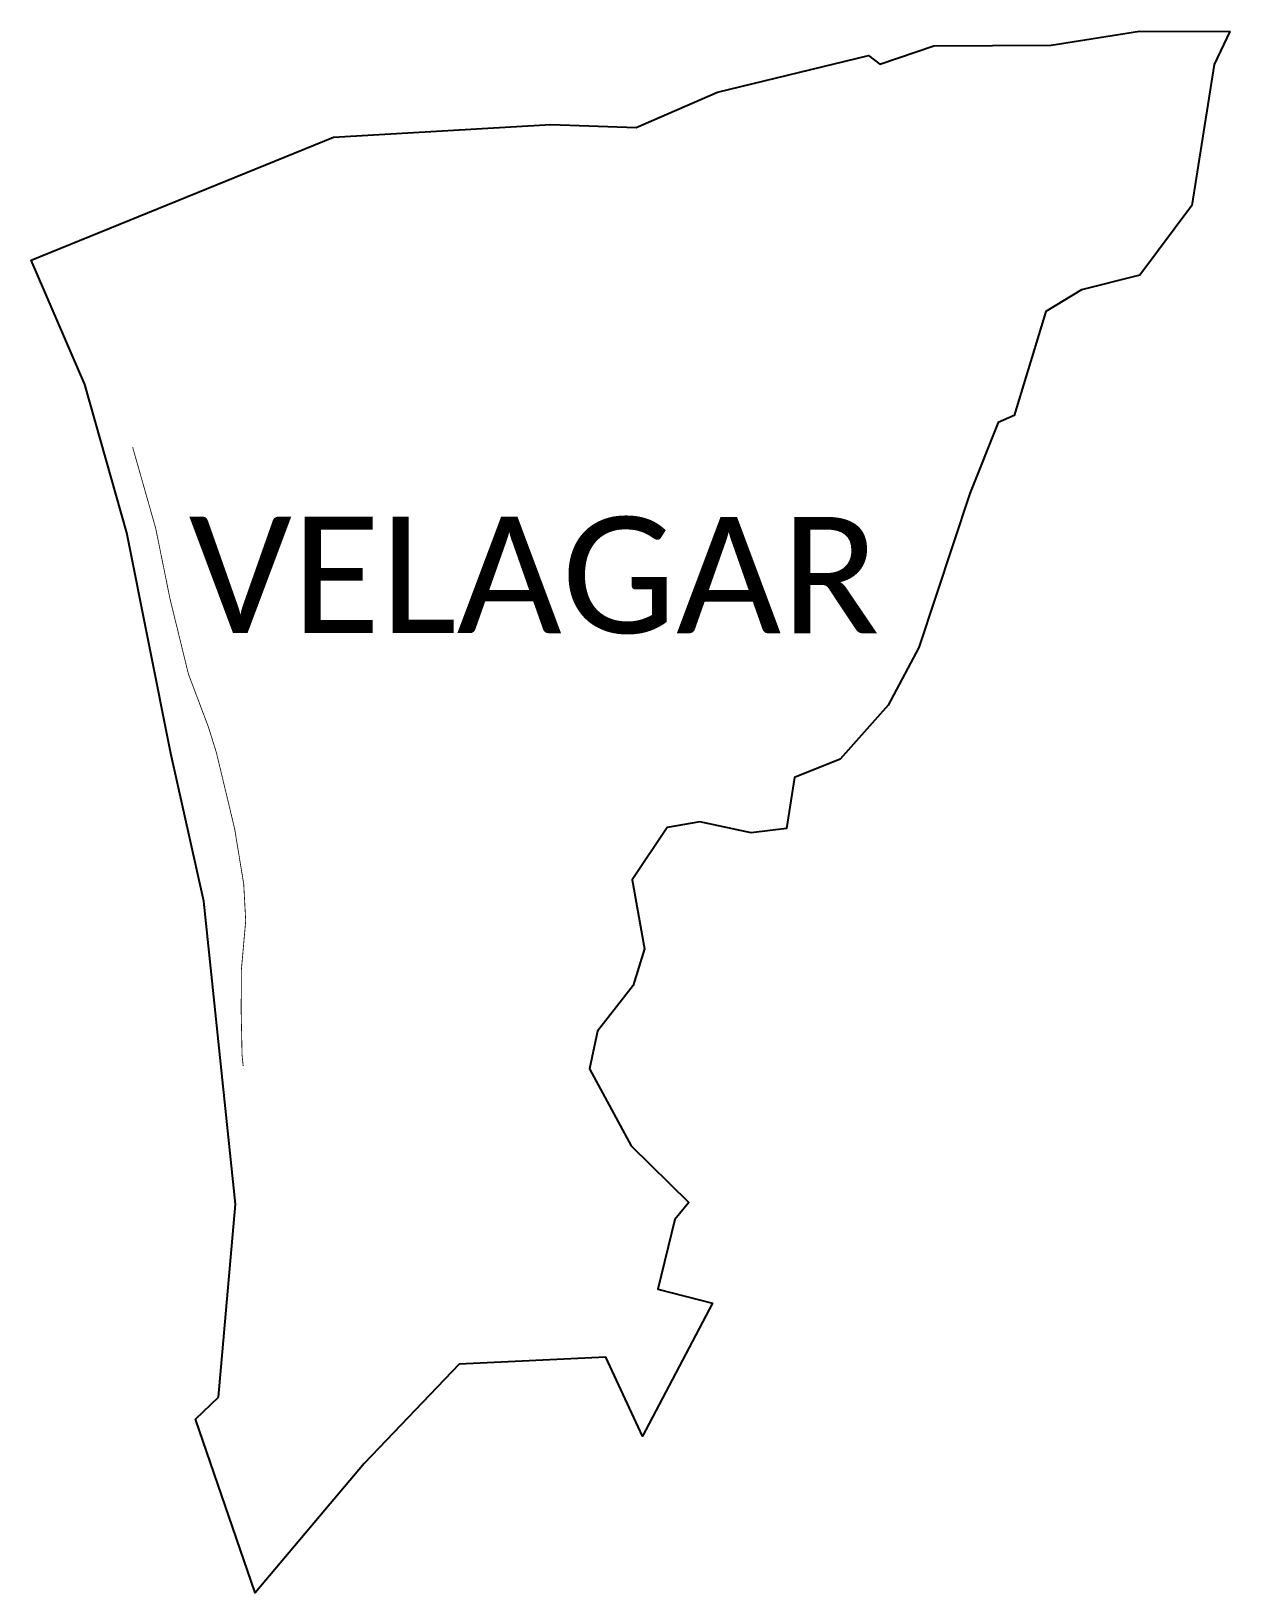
# Model space of a CAD drawing. Header units: metres. Extents: x 356579 to 358058, y 1742252 to 1744179.
import ezdxf

# ---------------------------------------------------------------- set-up
doc = ezdxf.new("R2010")
doc.units = ezdxf.units.M
for name, color, linetype in [('SEAWALL', 170, 'Continuous'), ('village', 3, 'Continuous'), ('VILLAGE NAME', 250, 'Continuous')]:
    doc.layers.add(name, color=color, linetype=linetype)
doc.styles.get("Standard").update_dxf_attribs({"font": 'calibri.ttf'})

msp = doc.modelspace()

# ---------------------------------------------------------------- linework, layer by layer
at = {"layer": 'SEAWALL', "color": 30, "const_width": 1, "flags": 128}
msp.add_lwpolyline([(356704.3, 1743665.7), (356705.2, 1743662.4), (356732.8, 1743565.2), (356750.3, 1743478.8), (356773.1, 1743385.6), (356797.9, 1743319.9), (356807.6, 1743288.7), (356822.7, 1743225.8), (356830.3, 1743193.8), (356841.4, 1743126), (356843.8, 1743081), (356838.5, 1743020.9), (356838.2, 1742969.6), (356839.3, 1742915.3), (356840.7, 1742901.9)], dxfattribs=at)
at = {"layer": 'village', "color": 3, "true_color": 0x00ff00}
msp.add_polyline3d([(356810.2, 1742492.8, 0), (356831.2, 1742731.4, 0), (356792.2, 1743105.4, 0), (356751.2, 1743287.4, 0), (356696.9, 1743559.8, 0), (356645.1, 1743743.1, 0), (356579.1, 1743896.3, 0), (356952.3, 1744048.3, 0), (357220.3, 1744063.9, 0), (357325.8, 1744060.2, 0), (357426.2, 1744103.7, 0), (357612.3, 1744149.1, 0), (357626.4, 1744138.6, 0), (357693, 1744161, 0), (357838, 1744161.9, 0), (357946.7, 1744179.1, 0), (358058.3, 1744178.8, 0), (358038.9, 1744138, 0), (358011.4, 1743963.9, 0), (357947.1, 1743877.8, 0), (357875.4, 1743859.9, 0), (357831.3, 1743833.1, 0), (357792.3, 1743704.9, 0), (357772.5, 1743696.3, 0), (357737.6, 1743608.3, 0), (357674.4, 1743418.5, 0), (357636.7, 1743347.1, 0), (357577.5, 1743280.6, 0), (357521.3, 1743257.8, 0), (357511.1, 1743195.1, 0), (357467.6, 1743189.6, 0), (357404.2, 1743203.2, 0), (357364, 1743196, 0), (357320.7, 1743131.4, 0), (357336.1, 1743046.4, 0), (357322, 1743001, 0), (357277.9, 1742944.8, 0), (357268.3, 1742898.4, 0), (357319.5, 1742803.4, 0), (357390.7, 1742733.3, 0), (357373.6, 1742712.2, 0), (357352.5, 1742626.3, 0), (357419.7, 1742609.1, 0), (357333.3, 1742445, 0), (357288.3, 1742542.5, 0), (357107.1, 1742533.9, 0), (356990.1, 1742411, 0), (356855.4, 1742251.5, 0), (356782, 1742465.8, 0)], close=True, dxfattribs=at)

# ---------------------------------------------------------------- texts
at = {"layer": 'VILLAGE NAME', "insert": (356773.6, 1743579.9), "char_height": 143.7, "attachment_point": 1, "rotation": 359.9793}
msp.add_mtext_dynamic_manual_height_columns('{\\fCalibri|b0|i0|c0|p34;VELAGAR}', width=1418, gutter_width=718.5, heights=[0], dxfattribs=at)

doc.saveas('drawing.dxf')
